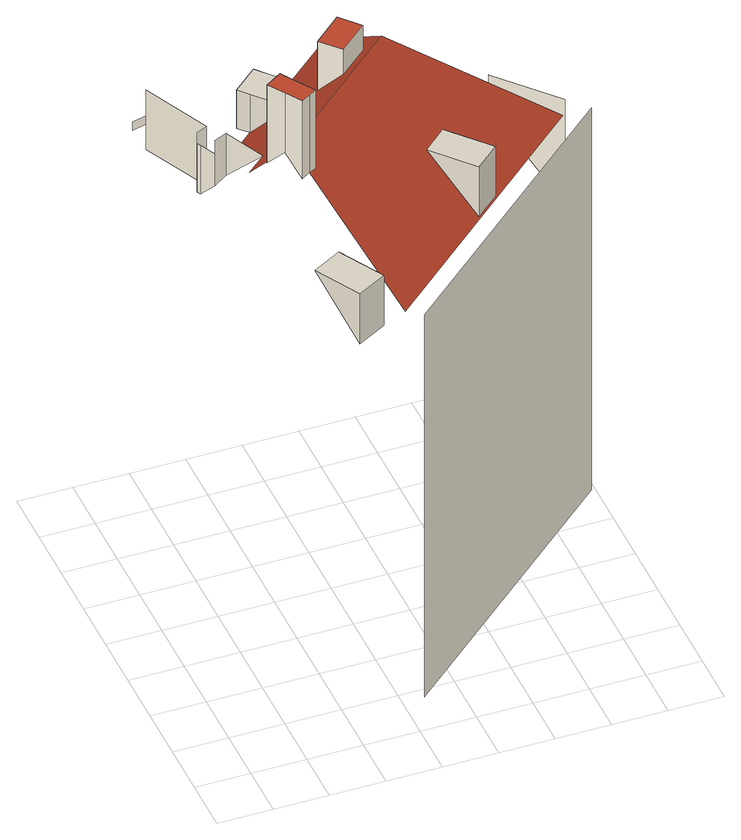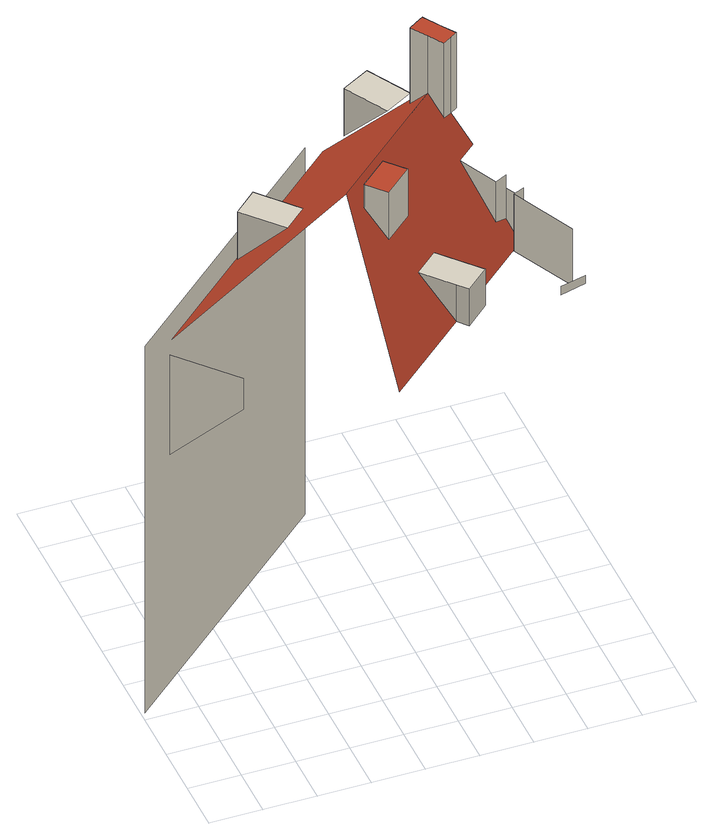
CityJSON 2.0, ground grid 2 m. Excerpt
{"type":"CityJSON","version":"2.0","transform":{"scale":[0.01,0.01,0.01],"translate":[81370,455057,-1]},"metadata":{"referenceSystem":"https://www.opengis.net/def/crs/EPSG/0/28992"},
"CityObjects":{
"building1":{"type":"Building","attributes":{"Volume":104797.07,"Dakoppervlakte":8542.52,"Muuroppervlakte":13883.88,"Vloeroppervlakte":5073.26,"hoogte_Z_max_in_m_NAP":34.28,"GEB_DOEL":"kantoorfunctie - kantoorfunctie,woonfunctie","yearOfConstruction":1620,"measuredHeight":34.75},"children":["building1-1","building1-2","building1-3"],"geometry":[{"type":"MultiSurface","lod":"2","boundaries":[[[0,1,2]],[[1,3,4,2]],[[5,6,7,8]],[[9,10,11,12]],[[8,7,13,14]],[[15,3,1,0]],[[16,17,18,6,5]],[[12,11,19,20]],[[21,22,23,17,16]],[[24,25,10,9]],[[14,13,26,27,28]],[[29,30,31,32]],[[10,25,33,34,35,36,19,11]],[[20,19,36,37]],[[38,33,25,24]],[[28,27,39]],[[4,3,15]],[[37,36,35,40]],[[41,34,33,38]],[[40,35,34,41]],[[42,8,14,28,39,43,20,37,40,44,45,46,47,48],[49,50,51,52]],[[42,53,54,55]],[[48,53,42]],[[38,56,57,44,40,41],[58,59,60,61]],[[55,54,62,63]],[[47,64,62,54,53,48]],[[63,62,64,46]],[[65,52,51,66]],[[46,64,47]],[[67,49,52,65]],[[66,68,67,65]],[[66,51,50,68]],[[68,50,49,67]],[[59,69,60]],[[70,71,72,73]],[[60,69,74,61]],[[58,74,69,59]],[[61,74,58]],[[75,76,77,78]]],"semantics":{"surfaces":[{"type":"WallSurface"},{"type":"RoofSurface"}],"values":[null,null,0,0,0,null,0,0,0,0,0,0,1,0,0,0,null,0,0,0,1,null,null,1,null,null,null,0,null,0,1,0,0,null,0,null,null,null,0]}}]},
"building1-1":{"type":"BuildingInstallation","parents":["building1"],"geometry":[{"type":"MultiSurface","lod":"2","boundaries":[[[1,3,4,2]],[[15,3,1,0]],[[4,3,15]],[[0,1,2]]],"semantics":{"surfaces":[{"type":"RoofSurface"},{"type":"WallSurface"}],"values":[0,1,1,1]}}]},
"building1-2":{"type":"BuildingInstallation","parents":["building1"],"geometry":[{"type":"MultiSurface","lod":"2","boundaries":[[[47,64,62,54,53,48]],[[63,62,64,46]],[[42,53,54,55]],[[55,54,62,63]],[[48,53,42]],[[46,64,47]]],"semantics":{"surfaces":[{"type":"RoofSurface"},{"type":"WallSurface"}],"values":[0,1,1,1,1,1]}}]},
"building1-3":{"type":"BuildingInstallation","parents":["building1"],"geometry":[{"type":"MultiSurface","lod":"2","boundaries":[[[60,69,74,61]],[[58,74,69,59]],[[61,74,58]],[[59,69,60]]],"semantics":{"surfaces":[{"type":"RoofSurface"},{"type":"WallSurface"}],"values":[0,1,1,1]}}]}
},
"vertices":[
[424,95,1685],[424,95,1897],[330,264,1897],[533,156,1897],[439,324,1897],[194,978,1728],[194,978,1935],[201,964,1935],[201,964,1728],[340,557,2173],[340,557,2427],[300,619,2427],[300,619,2093],[229,905,1935],[229,905,1798],[533,156,1685],[236,998,1728],[236,998,1980],[194,978,1980],[327,636,2427],[327,636,2091],[119,1247,1728],[119,1247,1772],[119,1247,1980],[378,497,2095],[378,497,2427],[229,905,1992],[276,927,1992],[276,927,1814],[194,1329,1772],[194,1329,1809],[93,1304,1809],[93,1304,1772],[410,517,2427],[439,536,2427],[398,599,2427],[361,658,2427],[361,658,2097],[410,517,2098],[348,774,1992],[398,599,2173],[439,536,2092],[470,1202,1728],[275,710,1992],[858,1005,2173],[883,1567,1728],[561,1283,1728],[659,1172,1891],[568,1091,1891],[738,1101,2008],[802,1029,2113],[696,935,2113],[632,1007,2008],[470,1202,1891],[437,1239,1891],[437,1239,1728],[628,203,1680],[1485,961,1680],[1120,646,1686],[1030,566,1686],[903,711,1898],[992,790,1898],[528,1320,1891],[528,1320,1728],[561,1283,1891],[632,1007,2217],[696,935,2217],[738,1101,2217],[802,1029,2217],[1030,566,1898],[1586,962,53],[1586,962,1680],[679,162,1680],[679,162,53],[1120,646,1898],[1333,1246,1541],[1333,1246,1680],[1521,1035,1680],[1521,1035,1238]
]}
